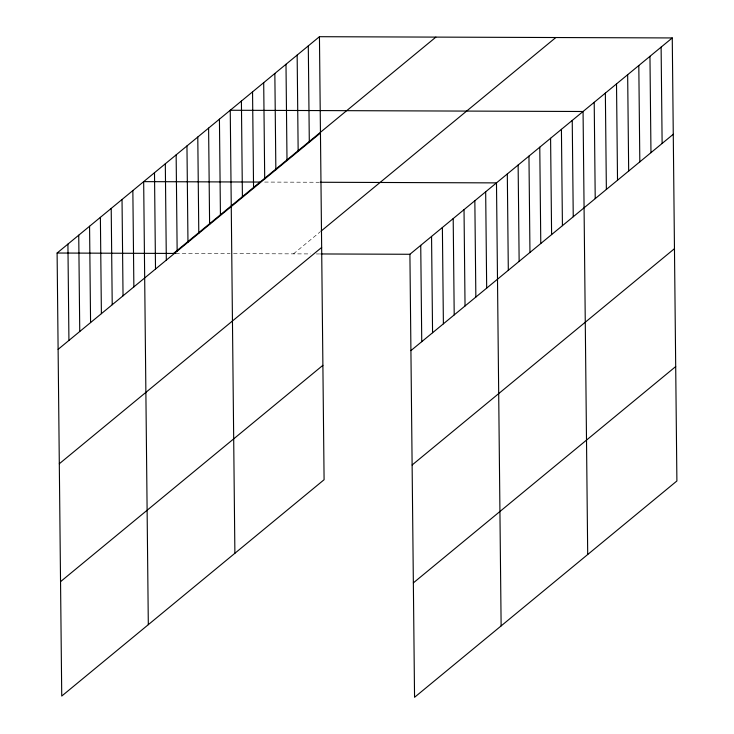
<?xml version="1.0" encoding="UTF-8"?>
<svg xmlns="http://www.w3.org/2000/svg" width="734" height="734" viewBox="0 0 734 734"><rect width="100%" height="100%" fill="white"/><g stroke="black" fill="none" stroke-linecap="round" stroke-linejoin="round"><path stroke-width="0.55" stroke-dasharray="3.67 2.75" d="M293.481 253.863L320.125 231.898M264.625 182.069L318.951 182.261M175.793 253.45L230.109 253.643M233.504 253.652L310.61 253.918M316.317 253.946L319.74 253.955"/><path stroke-width="1.1" d="M319.446 36.7L324.089 479.724L61.739 696.061L57.105 253.028L319.446 36.7L672.261 37.939L676.895 480.972L414.554 697.3L409.911 254.276L672.261 37.939M173.527 253.441L435.877 37.113M58.105 349.356L320.455 133.028M320.96 231.21L555.831 37.535M59.307 463.769L321.657 247.441M60.546 581.649L322.887 365.321M410.921 350.604L673.271 134.267M412.123 465.007L674.463 248.679M413.352 582.888L675.702 366.56M260.102 182.05L143.671 181.637L148.314 624.671M320.079 182.261L496.487 182.885L501.129 625.909M57.105 253.028L175.793 253.45M320.877 253.955L409.911 254.276M661.114 47.132L662.123 143.46M649.957 56.325L650.966 152.654M638.809 65.519L639.819 161.847M627.662 74.721L628.671 171.05M616.514 83.915L617.523 180.243M605.357 93.108L606.367 189.436M594.21 102.301L595.219 198.63M587.705 554.519L583.062 111.495L230.247 110.256L234.889 553.28M572.236 120.413L573.245 216.741M561.418 129.34L562.428 225.668M550.592 138.267L551.601 234.596M539.774 147.185L540.784 243.514M528.957 156.113L529.957 252.441M518.131 165.031L519.14 261.359M507.313 173.958L508.313 270.286M485.669 191.803L486.679 288.132M474.843 200.731L475.852 297.059M464.026 209.658L465.035 305.977M453.199 218.576L454.208 314.904M442.382 227.503L443.391 323.832M431.555 236.421L432.565 332.75M420.738 245.349L421.747 341.677M308.298 45.893L309.308 142.222M297.151 55.087L298.16 151.415M285.994 64.28L287.003 160.608M274.846 73.473L275.856 169.802M263.699 82.667L264.708 178.995M252.551 91.86L253.56 188.188M241.403 101.063L242.413 197.391M219.429 119.174L220.439 215.502M208.603 128.101L209.612 224.43M197.785 137.019L198.795 233.348M186.959 145.947L187.968 242.275M176.142 154.874L177.151 251.202M165.315 163.792L166.324 260.12M154.498 172.719L155.507 269.048M132.854 190.565L133.863 286.893M122.028 199.492L123.037 295.82M111.21 208.41L112.219 304.738M100.384 217.337L101.393 313.666M89.566 226.255L90.576 322.584M78.74 235.183L79.749 331.511M67.923 244.11L68.932 340.438"/></g></svg>
